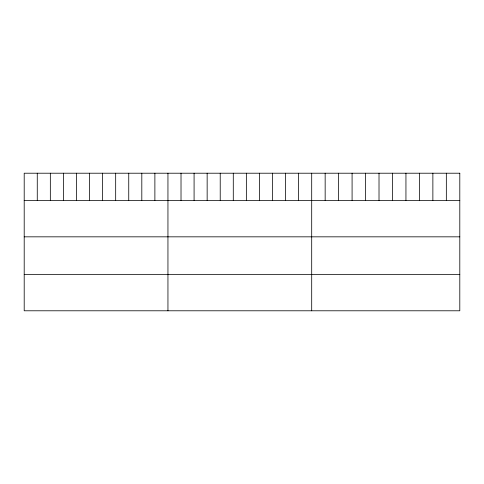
<?xml version="1.0" encoding="UTF-8"?>
<svg xmlns="http://www.w3.org/2000/svg" width="484" height="484" viewBox="0 0 484 484"><rect width="100%" height="100%" fill="white"/><g stroke="black" fill="none" stroke-linecap="round" stroke-linejoin="round"><path stroke-width="0.73" d="M24.2 200.412L459.8 200.412M24.2 236.833L459.8 236.833M24.2 274.361L459.8 274.361M446.339 173.212L446.339 200.412M432.871 173.212L432.871 200.412M419.41 173.212L419.41 200.412M405.943 173.212L405.943 200.412M392.482 173.212L392.482 200.412M379.014 173.212L379.014 200.412M365.553 173.212L365.553 200.412M352.086 173.212L352.086 200.412M338.625 173.212L338.625 200.412M325.157 173.212L325.157 200.412M311.696 173.212L311.696 310.788M298.628 173.212L298.628 200.412M285.56 173.212L285.56 200.412M272.492 173.212L272.492 200.412M259.424 173.212L259.424 200.412M246.356 173.212L246.356 200.412M233.288 173.212L233.288 200.412M220.22 173.212L220.22 200.412M207.152 173.212L207.152 200.412M194.084 173.212L194.084 200.412M181.016 173.212L181.016 200.412M167.948 173.212L167.948 310.788M154.88 173.212L154.88 200.412M141.812 173.212L141.812 200.412M128.744 173.212L128.744 200.412M115.676 173.212L115.676 200.412M102.608 173.212L102.608 200.412M89.54 173.212L89.54 200.412M76.472 173.212L76.472 200.412M63.404 173.212L63.404 200.412M50.336 173.212L50.336 200.412M37.268 173.212L37.268 200.412M459.8 173.212L24.2 173.212L24.2 310.788L459.8 310.788L459.8 173.212"/></g></svg>
